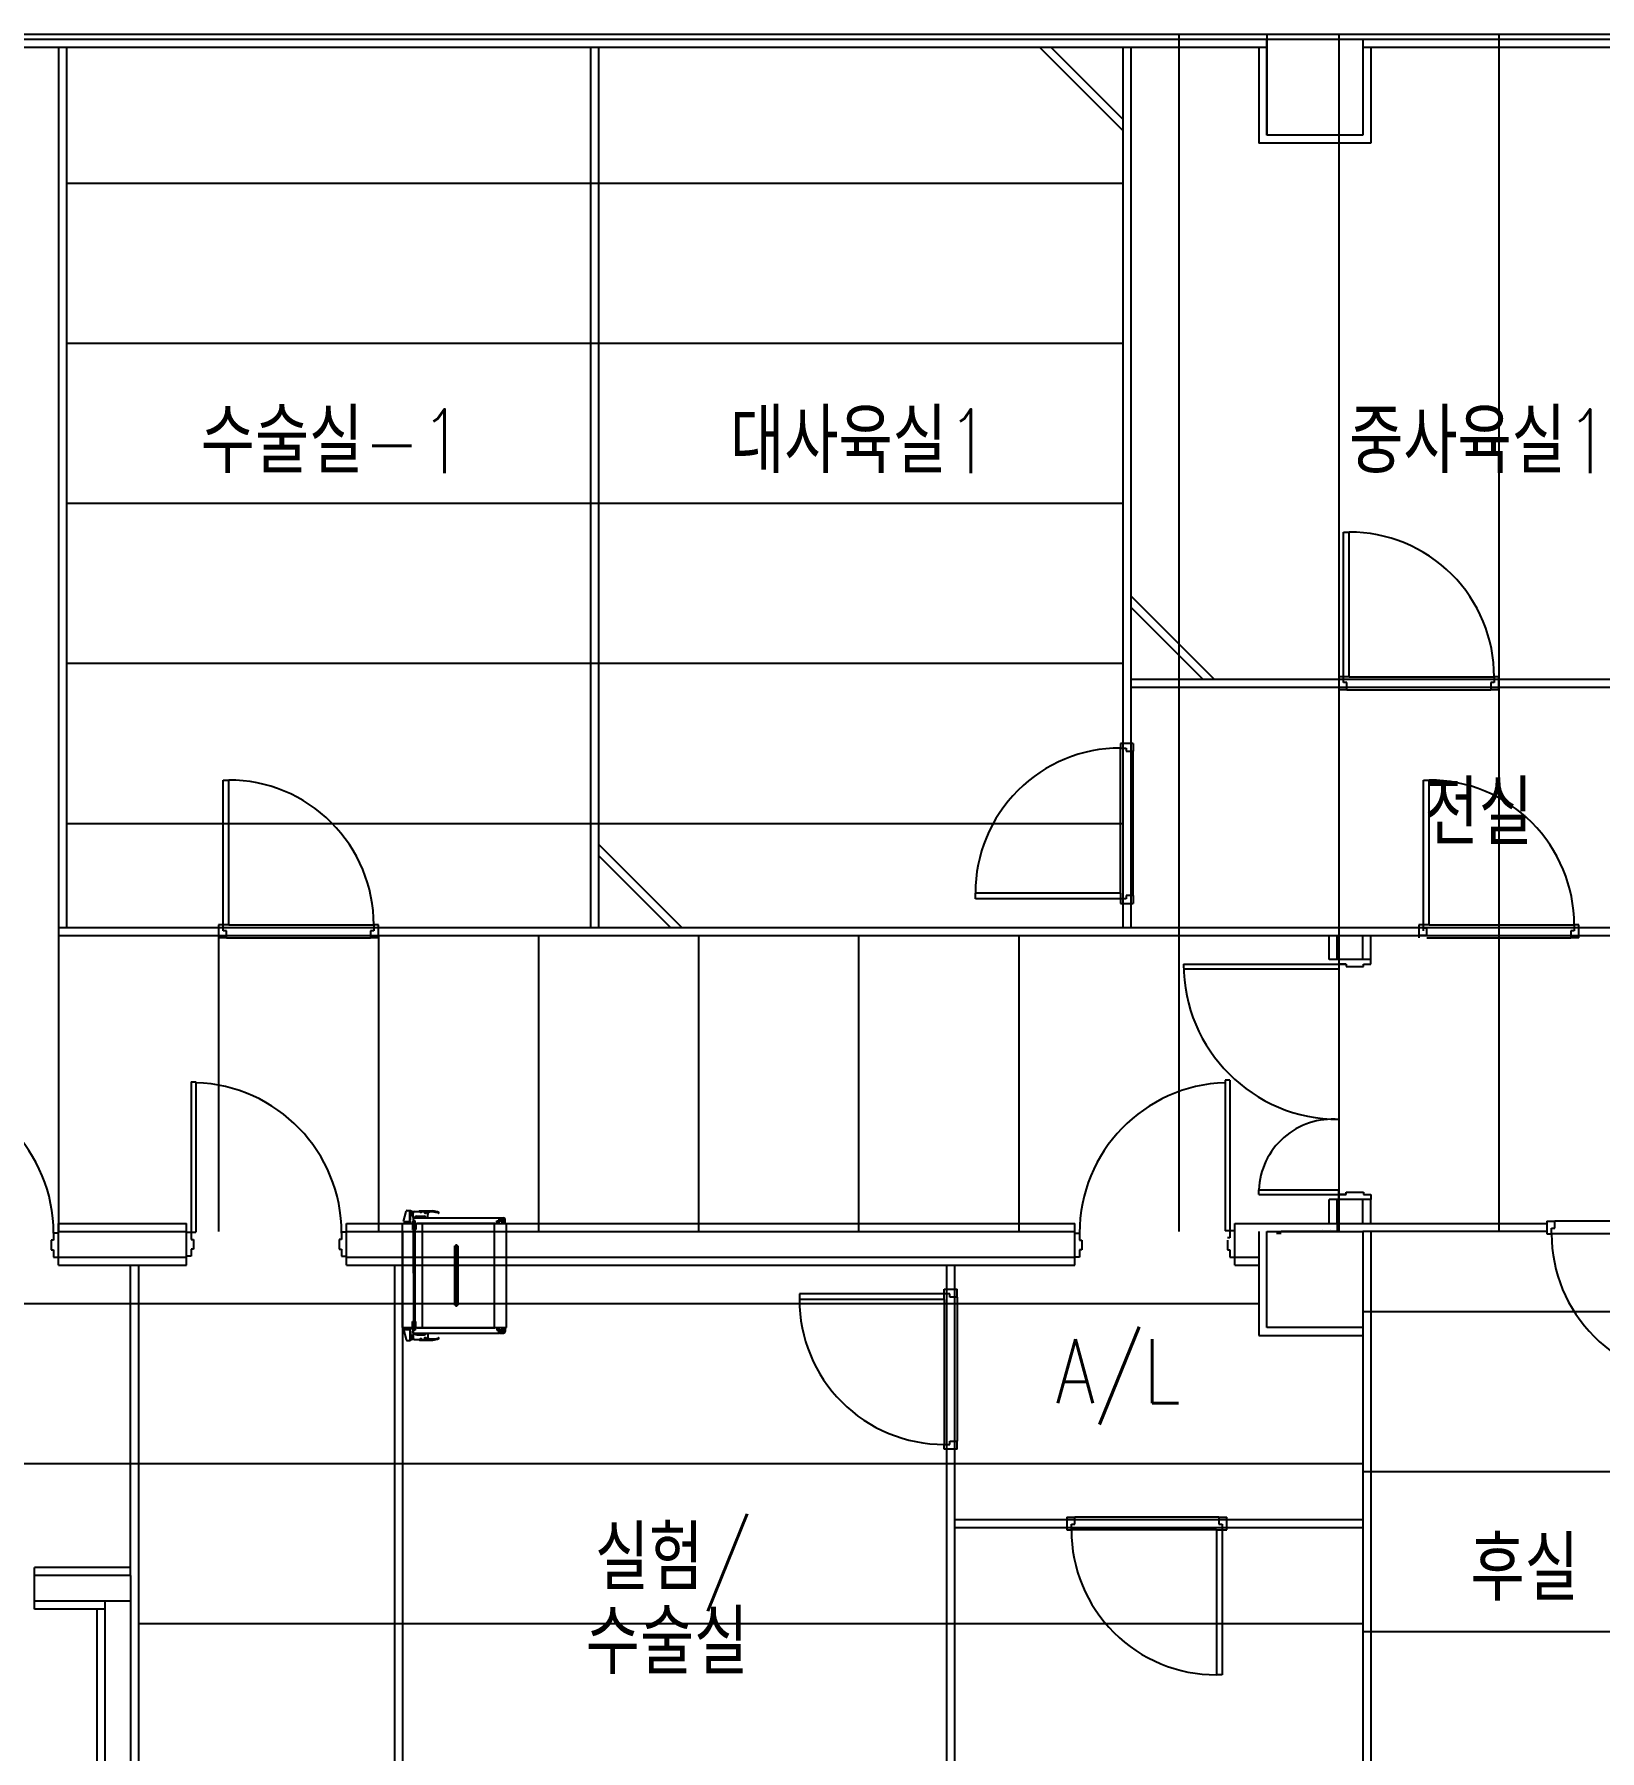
# Model space of a CAD drawing. Header units: millimetres. Extents: x 605428 to 684586, y -474155 to -416366.
# Drawn here: x 653033 to 662813, y -438203 to -427478 of the extents above; entities that cross this region are included whole.
import ezdxf

# ---------------------------------------------------------------- set-up
doc = ezdxf.new("R2010")
doc.units = ezdxf.units.MM
doc.header["$LTSCALE"] = 500
for name, color, linetype in [('ARCH', 9, 'Continuous'), ('arch-col', 9, 'Continuous'), ('LAYOUT 변경(방화벽체추가)', 6, 'Continuous'), ('TXT', 7, 'Continuous'), ('동물실', 9, 'Continuous'), ('방화석고', 9, 'Continuous'), ('천정', 5, 'Continuous'), ('크린판넬', 4, 'Continuous')]:
    doc.layers.add(name, color=color, linetype=linetype)
doc.styles.add('GHD', font='simple.shx', dxfattribs={"bigfont": 'whgtxt.shx'})

msp = doc.modelspace()

# ---------------------------------------------------------------- linework, layer by layer
at = {"layer": 'ARCH', "color": 9}
for p, q in [((660282.8, -427478.5), (624832.8, -427478.6)), ((683962.8, -427478.5), (660282.8, -427478.5))]:
    msp.add_line(p, q, dxfattribs=at)
at = {"layer": 'arch-col', "color": 9}
msp.add_line((660732.8, -427508.5), (661332.8, -427508.5), dxfattribs=at)
msp.add_line((660732.8, -427508.5), (661332.8, -427508.5), dxfattribs=at)
at = {"layer": 'LAYOUT 변경(방화벽체추가)', "color": 9, "linetype": 'Continuous'}
for p, q in [((654982.8, -435168.5), (654982.8, -434908.5)), ((661172.8, -434908.5), (661172.8, -434958.5))]:
    msp.add_line(p, q, dxfattribs=at)
at = {"layer": '동물실', "color": 9}
for p, q in [((654012.8, -434023.5), (654012.8, -434963.5)), ((654012.8, -434023.5), (654042.7, -434023.5)), ((654042.7, -434023.5), (654042.7, -434963.5)), ((660472.8, -434013.5), (660472.8, -434953.5)), ((660502.8, -434013.5), (660472.8, -434013.5)), ((660502.8, -434013.5), (660502.8, -434953.5)), ((655339.4, -434895.9), (655355.7, -434834.2)), ((655362.6, -434827.3), (655378.1, -434827.3)), ((655378.1, -434896.2), (655378.1, -434827.3)), ((655378.1, -434842.4), (655378.1, -434828.2)), ((655379, -434827.4), (655380.6, -434827.4)), ((655379, -434843.3), (655389.4, -434843.3)), ((655381.1, -434827.4), (655392.2, -434834.8)), ((655382.8, -434887.7), (655382.8, -434843.3)), ((655387.5, -434845.9), (655387.5, -434849.7)), ((655398.8, -434845.9), (655387.5, -434845.9)), ((655398.8, -434870.7), (655398.8, -434842.4)), ((655398.8, -434860.1), (655398.8, -434860.1)), ((655408.3, -434833), (655480.9, -434833)), ((655421.5, -434862.2), (655467.7, -434862.2)), ((655427.2, -434864.1), (655425.3, -434862.2)), ((655429, -434873.1), (655429, -434860.1)), ((655430.9, -434864.1), (655432.8, -434862.2)), ((655439.4, -434830.1), (655522.3, -434830.1)), ((655443.2, -434837.7), (655450.7, -434837.7)), ((655447, -434833.9), (655447, -434841.4)), ((655461.1, -434864.1), (655459.2, -434862.2)), ((655463, -434873.1), (655463, -434860.1)), ((655464.9, -434864.1), (655466.8, -434862.2)), ((655469.6, -434842.4), (655480.9, -434842.4)), ((655475.3, -434836.7), (655475.3, -434848.1)), ((655490.4, -434870.7), (655490.4, -434842.4)), ((655539.2, -434837.8), (655554.2, -434840.8)), ((655554.2, -434840.8), (655559.4, -434841.5)), ((655560.4, -434840.4), (655560.3, -434839.9)), ((653182.8, -434968.5), (653152.8, -434968.5)), ((653152.8, -434968.5), (653152.8, -435013.5)), ((653982.8, -434963.5), (654012.8, -434963.5)), ((654012.8, -434963.5), (654042.7, -434963.5)), ((654012.8, -434963.5), (654012.8, -435008.5)), ((654982.8, -434963.5), (654952.8, -434963.5)), ((654952.8, -434963.5), (654952.8, -435008.5)), ((655332.8, -434908.5), (655982.8, -434908.5)), ((655332.8, -435558.5), (655332.8, -434908.5)), ((655339.4, -434896.2), (655385.6, -434896.2)), ((655339.4, -434907.4), (655385.6, -434907.4)), ((655346.9, -434899), (655344.1, -434896.2)), ((655346.9, -434899), (655350.7, -434899)), ((655346.9, -434907.4), (655346.9, -434899)), ((655348.8, -434910.8), (655348.8, -434893.2)), ((655350.7, -434899), (655353.5, -434896.2)), ((655350.7, -434907.4), (655350.7, -434899)), ((655366.7, -434907.4), (655366.7, -434896.2)), ((655374.3, -434899.1), (655371.5, -434896.3)), ((655374.3, -434899.1), (655378.1, -434899.1)), ((655374.3, -434907.4), (655374.3, -434899.1)), ((655376.2, -434910.4), (655376.2, -434893.2)), ((655378.1, -434887.7), (655382.8, -434887.7)), ((655378.1, -434899.1), (655380.9, -434896.3)), ((655378.1, -434907.4), (655378.1, -434899.1)), ((655385.6, -434907.4), (655385.6, -434896.2)), ((655396.4, -434946.2), (655415.3, -434908.5)), ((655396.4, -434908.5), (655415.3, -434946.2)), ((655396.4, -434908.5), (655396.4, -434946.2)), ((655396.4, -434946.2), (655415.3, -434946.2)), ((655398.8, -434870.7), (655490.4, -434870.7)), ((655398.8, -434873.5), (655935.6, -434873.5)), ((655398.8, -434873.5), (655398.8, -434906.6)), ((655411.9, -434891.7), (655398.8, -434891.7)), ((655400, -434906.6), (655398.8, -434906.6)), ((655400, -434907.9), (655400, -434893.3)), ((655400, -434893.3), (655410.6, -434893.3)), ((655410.6, -434907.9), (655400, -434907.9)), ((655400.5, -434900.6), (655400.2, -434900.5)), ((655400.5, -434900.6), (655400.2, -434900.8)), ((655400.7, -434904.4), (655400.5, -434905)), ((655401.2, -434904.7), (655400.5, -434905)), ((655401.2, -434904.7), (655400.7, -434904.4)), ((655400.7, -434908.5), (655419.6, -434908.5)), ((655400.7, -434908.5), (655419.6, -434908.5)), ((655401, -434946.2), (655401, -435520.7)), ((655401, -435218.7), (655401, -434946.2)), ((655401.8, -434907.7), (655401.2, -434907.6)), ((655401.2, -434907.6), (655401.3, -434907.9)), ((655401.8, -434907.7), (655401.6, -434907.9)), ((655403, -434897.6), (655402.8, -434898.1)), ((655403.5, -434897.9), (655402.8, -434898.1)), ((655403.5, -434897.9), (655403, -434897.6)), ((655403.3, -434893.3), (655403.2, -434893.4)), ((655403.2, -434893.3), (655403.2, -434893.4)), ((655404.3, -434903.3), (655404.4, -434904.2)), ((655405.2, -434903.4), (655404.3, -434903.3)), ((655405.2, -434903.4), (655404.4, -434904.2)), ((655406, -434894), (655405.4, -434894)), ((655405.4, -434894), (655405.5, -434894.6)), ((655406, -434894), (655405.5, -434894.6)), ((655405.8, -434948.5), (655405.8, -434904.9)), ((655407.3, -434901.1), (655406.7, -434901.1)), ((655406.7, -434901.1), (655406.8, -434901.7)), ((655407.3, -434901.1), (655406.8, -434901.7)), ((655408.7, -434901.4), (655408.5, -434901.9)), ((655409.1, -434901.7), (655408.5, -434901.9)), ((655409.1, -434901.7), (655408.7, -434901.4)), ((655410.6, -434893.3), (655410.6, -434907.9)), ((655410.6, -434946.2), (655410.6, -435520.7)), ((655410.6, -435218.7), (655410.6, -434946.2)), ((655410.8, -434895), (655410.8, -434895.1)), ((655410.8, -434895.1), (655410.8, -434895.1)), ((655411.9, -434906.5), (655411.9, -434891.7)), ((655415.3, -434908.5), (655415.3, -434946.2)), ((655422.4, -434906.6), (655909.8, -434906.6)), ((655427.2, -434864.1), (655430.9, -434864.1)), ((655427.2, -434870.7), (655427.2, -434864.1)), ((655430.9, -434870.7), (655430.9, -434864.1)), ((655457.8, -435558.5), (655457.8, -434908.5)), ((655461.1, -434864.1), (655464.9, -434864.1)), ((655461.1, -434870.7), (655461.1, -434864.1)), ((655464.9, -434870.7), (655464.9, -434864.1)), ((655907.8, -435558.5), (655907.8, -434908.5)), ((655922.5, -434906.5), (655922.5, -434891.7)), ((655922.5, -434891.7), (655935.6, -434891.7)), ((655923.8, -434893.3), (655923.8, -434907.9)), ((655934.4, -434893.3), (655923.8, -434893.3)), ((655923.8, -434895), (655923.9, -434895.1)), ((655923.8, -434895.1), (655923.9, -434895.1)), ((655923.8, -434907.9), (655934.4, -434907.9)), ((655925.5, -434901.7), (655926, -434901.4)), ((655925.5, -434901.7), (655926.2, -434901.9)), ((655926, -434901.4), (655926.2, -434901.9)), ((655927.4, -434901.1), (655927.8, -434901.7)), ((655927.4, -434901.1), (655927.9, -434901.1)), ((655927.9, -434901.1), (655927.8, -434901.7)), ((655928.7, -434894), (655929.1, -434894.6)), ((655928.7, -434894), (655929.2, -434894)), ((655929.2, -434894), (655929.1, -434894.6)), ((655929.5, -434903.4), (655930.3, -434903.3)), ((655929.5, -434903.4), (655930.2, -434904.2)), ((655930.3, -434903.3), (655930.2, -434904.2)), ((655931.1, -434897.9), (655931.6, -434897.6)), ((655931.1, -434897.9), (655931.8, -434898.1)), ((655931.3, -434893.3), (655931.4, -434893.4)), ((655931.5, -434893.3), (655931.4, -434893.4)), ((655931.6, -434897.6), (655931.8, -434898.1)), ((655932.8, -434907.7), (655933.4, -434907.6)), ((655932.8, -434907.7), (655933, -434907.9)), ((655933.4, -434907.6), (655933.3, -434907.9)), ((655933.4, -434904.7), (655933.9, -434904.4)), ((655933.4, -434904.7), (655934.1, -434905)), ((655933.9, -434904.4), (655934.1, -434905)), ((655934.1, -434900.6), (655934.4, -434900.5)), ((655934.1, -434900.6), (655934.4, -434900.8)), ((655934.4, -434907.9), (655934.4, -434893.3)), ((655934.4, -434906.6), (655935.6, -434906.6)), ((655935.6, -434873.5), (655935.6, -434906.6)), ((655936.6, -434890), (655936.6, -434876.8)), ((655944.2, -434881.1), (655936.6, -434881.1)), ((655951.8, -434883.4), (655936.6, -434883.4)), ((655944.2, -434885.8), (655936.6, -434885.8)), ((655939.5, -434874), (655964.9, -434874)), ((655939.5, -434892.9), (655964.9, -434892.9)), ((655944.2, -434895.7), (655944.2, -434871.6)), ((655944.2, -434881.1), (655946.1, -434878.7)), ((655944.2, -434885.8), (655944.2, -434881.1)), ((655944.2, -434885.8), (655946.1, -434888.2)), ((655946.1, -434888.2), (655946.1, -434878.7)), ((655950.8, -434878.7), (655946.1, -434878.7)), ((655950.8, -434888.2), (655946.1, -434888.2)), ((655950.8, -434890), (655950.8, -434876.8)), ((655950.8, -434877.8), (655950.8, -434888.2)), ((655950.8, -434889.1), (655950.8, -434878.7)), ((655963.1, -434883.4), (655954.6, -434883.4)), ((655955.5, -434883.4), (655955.5, -434892.8)), ((655955.5, -434892.8), (655955.5, -434900.4)), ((655955.5, -434904.2), (655955.5, -434900.4)), ((655958.3, -434897.6), (655971.5, -434897.6)), ((655958.3, -434907), (655971.5, -434907)), ((655960.2, -434897.6), (655960.2, -434902.3)), ((655960.2, -434902.3), (655969.7, -434902.3)), ((655962.6, -434904.2), (655960.2, -434902.3)), ((655962.6, -434904.2), (655967.3, -434904.2)), ((655962.6, -434904.2), (655962.6, -434907)), ((655964, -434883.4), (655965.9, -434883.4)), ((655964.9, -434881.5), (655964.9, -434873)), ((655964.9, -434882.5), (655964.9, -434884.4)), ((655964.9, -434885.3), (655964.9, -434893.8)), ((655964.9, -434896.6), (655964.9, -434908.2)), ((655966.8, -434883.4), (655975.3, -434883.4)), ((655967.3, -434904.2), (655969.7, -434902.3)), ((655967.3, -434904.2), (655967.3, -434907)), ((655969.7, -434897.6), (655969.7, -434902.3)), ((655974.4, -434900.4), (655974.4, -434883.4)), ((655974.4, -434904.2), (655974.4, -434900.4)), ((655982.8, -435558.5), (655982.8, -434908.5)), ((659532.8, -434968.5), (659562.8, -434968.5)), ((659562.8, -434968.5), (659562.8, -435013.5)), ((660502.8, -434953.5), (660472.8, -434953.5)), ((660532.8, -434953.5), (660502.8, -434953.5)), ((660502.8, -434953.5), (660502.8, -434998.5)), ((660732.8, -434958.5), (661332.8, -434958.5)), ((660792.8, -434968.5), (660822.8, -434968.5)), ((661082.8, -434943.5), (661082.8, -434943.5)), ((661132.8, -434943.5), (661132.8, -434943.5)), ((661132.8, -434943.5), (661132.8, -434943.5)), ((653152.8, -435013.5), (653137.8, -435013.5)), ((653137.8, -435013.5), (653137.8, -435073.5)), ((653137.8, -435073.5), (653152.8, -435073.5)), ((653152.8, -435073.5), (653152.8, -435118.5)), ((654012.8, -435008.5), (654027.8, -435008.5)), ((654027.8, -435068.5), (654012.8, -435068.5)), ((654012.8, -435068.5), (654012.8, -435113.5)), ((654027.8, -435008.5), (654027.8, -435068.5)), ((654952.8, -435008.5), (654937.8, -435008.5)), ((654937.8, -435008.5), (654937.8, -435068.5)), ((654937.8, -435068.5), (654952.8, -435068.5)), ((654952.8, -435068.5), (654952.8, -435113.5)), ((655660.2, -435418.3), (655660.2, -435048.6)), ((655660.2, -435048.6), (655678.7, -435048.6)), ((655660.2, -435061.5), (655678.7, -435061.5)), ((655663.4, -435402.2), (655663.4, -435064.7)), ((655663.4, -435064.7), (655675.5, -435064.7)), ((655669.4, -435428.9), (655669.4, -435038)), ((655675.5, -435064.7), (655675.5, -435402.2)), ((655678.7, -435048.6), (655678.7, -435418.3)), ((659562.8, -435013.5), (659577.8, -435013.5)), ((659577.8, -435073.5), (659562.8, -435073.5)), ((659562.8, -435073.5), (659562.8, -435118.5)), ((659577.8, -435013.5), (659577.8, -435073.5)), ((660502.8, -434998.5), (660487.8, -434998.5)), ((660487.8, -435013.5), (660487.8, -435073.5)), ((660487.8, -435073.5), (660502.8, -435073.5)), ((660502.8, -435073.5), (660502.8, -435118.5)), ((653152.8, -435118.5), (653182.8, -435118.5)), ((654012.8, -435113.5), (653982.8, -435113.5)), ((654952.8, -435113.5), (654982.8, -435113.5)), ((659562.8, -435118.5), (659532.8, -435118.5)), ((660502.8, -435118.5), (660532.8, -435118.5)), ((655678.7, -435405.4), (655660.2, -435405.4)), ((655678.7, -435418.3), (655660.2, -435418.3)), ((655675.5, -435402.2), (655663.4, -435402.2)), ((655332.8, -435558.5), (655982.8, -435558.5)), ((655339.4, -435559.5), (655385.6, -435559.5)), ((655339.4, -435559.5), (655339.4, -435570.6)), ((655339.4, -435570.7), (655385.6, -435570.7)), ((655339.4, -435571), (655355.7, -435632.7)), ((655346.9, -435567.9), (655344.1, -435570.7)), ((655346.9, -435559.5), (655346.9, -435567.9)), ((655346.9, -435567.9), (655350.7, -435567.9)), ((655348.8, -435556.1), (655348.8, -435573.7)), ((655350.7, -435559.5), (655350.7, -435567.9)), ((655350.7, -435567.9), (655353.5, -435570.7)), ((655366.7, -435559.5), (655366.7, -435570.7)), ((655374.3, -435567.8), (655371.5, -435570.6)), ((655374.3, -435559.5), (655374.3, -435567.8)), ((655374.3, -435567.8), (655378.1, -435567.8)), ((655376.2, -435556.5), (655376.2, -435573.7)), ((655378.1, -435559.5), (655378.1, -435567.8)), ((655378.1, -435567.8), (655380.9, -435570.6)), ((655378.1, -435570.7), (655378.1, -435639.6)), ((655378.1, -435579.2), (655382.8, -435579.2)), ((655382.8, -435579.2), (655382.8, -435623.6)), ((655385.6, -435559.5), (655385.6, -435570.7)), ((655396.4, -435558.5), (655396.4, -435520.7)), ((655396.4, -435520.7), (655415.3, -435558.5)), ((655396.4, -435558.5), (655415.3, -435520.7)), ((655396.4, -435520.7), (655415.3, -435520.7)), ((655398.8, -435593.4), (655398.8, -435560.3)), ((655400, -435560.3), (655398.8, -435560.3)), ((655398.8, -435561.3), (655398.8, -435593.4)), ((655411.9, -435575.2), (655398.8, -435575.2)), ((655398.8, -435593.4), (655935.6, -435593.4)), ((655398.8, -435596.2), (655490.4, -435596.2)), ((655398.8, -435596.2), (655398.8, -435624.5)), ((655398.8, -435606.9), (655398.8, -435606.9)), ((655399.9, -435566.1), (655399.6, -435565.8)), ((655399.9, -435566.1), (655399.6, -435566.2)), ((655400.6, -435562), (655399.9, -435561.7)), ((655400.1, -435562.3), (655399.9, -435561.7)), ((655410.6, -435559), (655400, -435559)), ((655400, -435559), (655400, -435573.6)), ((655400, -435573.6), (655410.6, -435573.6)), ((655400.6, -435562), (655400.1, -435562.3)), ((655400.6, -435559.1), (655400.7, -435558.8)), ((655401.2, -435559), (655400.6, -435559.1)), ((655400.7, -435558.5), (655419.6, -435558.5)), ((655401.2, -435559), (655401, -435558.8)), ((655402.9, -435568.8), (655402.2, -435568.6)), ((655402.4, -435569.1), (655402.2, -435568.6)), ((655402.9, -435568.8), (655402.4, -435569.1)), ((655402.7, -435573.4), (655402.6, -435573.3)), ((655402.6, -435573.4), (655402.6, -435573.3)), ((655403.7, -435563.4), (655403.8, -435562.5)), ((655404.6, -435563.3), (655403.7, -435563.4)), ((655404.6, -435563.3), (655403.8, -435562.5)), ((655404.8, -435572.7), (655404.9, -435572.1)), ((655405.3, -435572.6), (655404.8, -435572.7)), ((655405.3, -435572.6), (655404.9, -435572.1)), ((655405.8, -435518.4), (655405.8, -435562)), ((655406.1, -435565.6), (655406.2, -435565)), ((655406.7, -435565.5), (655406.1, -435565.6)), ((655406.7, -435565.5), (655406.2, -435565)), ((655408.5, -435565), (655407.9, -435564.8)), ((655408, -435565.3), (655407.9, -435564.8)), ((655408.5, -435565), (655408, -435565.3)), ((655410.2, -435571.6), (655410.1, -435571.6)), ((655410.2, -435571.7), (655410.1, -435571.6)), ((655410.6, -435573.6), (655410.6, -435559)), ((655411.9, -435560.4), (655411.9, -435575.2)), ((655415.3, -435558.5), (655415.3, -435520.7)), ((655421.5, -435604.7), (655467.7, -435604.7)), ((655422.4, -435560.3), (655909.8, -435560.3)), ((655427.2, -435602.8), (655425.3, -435604.7)), ((655427.2, -435596.2), (655427.2, -435602.8)), ((655427.2, -435602.8), (655430.9, -435602.8)), ((655429, -435593.8), (655429, -435606.8)), ((655430.9, -435596.2), (655430.9, -435602.8)), ((655430.9, -435602.8), (655432.8, -435604.7)), ((655461.1, -435602.8), (655459.2, -435604.7)), ((655461.1, -435596.2), (655461.1, -435602.8)), ((655461.1, -435602.8), (655464.9, -435602.8)), ((655463, -435593.8), (655463, -435606.8)), ((655464.9, -435596.2), (655464.9, -435602.8)), ((655464.9, -435602.8), (655466.8, -435604.7)), ((655490.4, -435596.2), (655490.4, -435624.5)), ((655922.5, -435560.4), (655922.5, -435575.2)), ((655922.5, -435575.2), (655935.6, -435575.2)), ((655923.8, -435559), (655934.4, -435559)), ((655923.8, -435573.6), (655923.8, -435559)), ((655923.8, -435571.9), (655923.9, -435571.9)), ((655923.8, -435572), (655923.9, -435571.9)), ((655934.4, -435573.6), (655923.8, -435573.6)), ((655925.5, -435565.3), (655926.2, -435565.1)), ((655925.5, -435565.3), (655926, -435565.6)), ((655926, -435565.6), (655926.2, -435565.1)), ((655927.4, -435565.8), (655927.8, -435565.3)), ((655927.4, -435565.8), (655927.9, -435565.9)), ((655927.9, -435565.9), (655927.8, -435565.3)), ((655928.7, -435572.9), (655929.1, -435572.4)), ((655928.7, -435572.9), (655929.2, -435573)), ((655929.2, -435573), (655929.1, -435572.4)), ((655929.5, -435563.6), (655930.2, -435562.8)), ((655929.5, -435563.6), (655930.3, -435563.7)), ((655930.3, -435563.7), (655930.2, -435562.8)), ((655931.1, -435569.1), (655931.8, -435568.9)), ((655931.1, -435569.1), (655931.6, -435569.4)), ((655931.3, -435573.7), (655931.4, -435573.6)), ((655931.5, -435573.7), (655931.4, -435573.6)), ((655931.6, -435569.4), (655931.8, -435568.9)), ((655932.8, -435559.3), (655933, -435559.1)), ((655932.8, -435559.3), (655933.4, -435559.4)), ((655933.4, -435559.4), (655933.3, -435559.1)), ((655933.4, -435562.3), (655934.1, -435562)), ((655933.4, -435562.3), (655933.9, -435562.6)), ((655933.9, -435562.6), (655934.1, -435562)), ((655934.1, -435566.4), (655934.4, -435566.1)), ((655934.1, -435566.4), (655934.4, -435566.5)), ((655934.4, -435559), (655934.4, -435573.6)), ((655934.4, -435560.3), (655935.6, -435560.3)), ((655935.6, -435593.4), (655935.6, -435560.3)), ((655936.6, -435576.9), (655936.6, -435590.1)), ((655944.2, -435581.1), (655936.6, -435581.1)), ((655951.8, -435583.5), (655936.6, -435583.5)), ((655944.2, -435585.8), (655936.6, -435585.8)), ((655939.5, -435574), (655964.9, -435574)), ((655939.5, -435592.9), (655964.9, -435592.9)), ((655944.2, -435571.2), (655944.2, -435595.3)), ((655944.2, -435581.1), (655946.1, -435578.8)), ((655944.2, -435581.1), (655944.2, -435585.8)), ((655944.2, -435585.8), (655946.1, -435588.2)), ((655946.1, -435578.8), (655946.1, -435588.2)), ((655950.8, -435578.8), (655946.1, -435578.8)), ((655950.8, -435588.2), (655946.1, -435588.2)), ((655950.8, -435576.9), (655950.8, -435590.1)), ((655950.8, -435577.8), (655950.8, -435588.2)), ((655950.8, -435589.1), (655950.8, -435578.8)), ((655963.1, -435583.5), (655954.6, -435583.5)), ((655955.5, -435562.7), (655955.5, -435566.5)), ((655955.5, -435574.1), (655955.5, -435566.5)), ((655955.5, -435583.5), (655955.5, -435574.1)), ((655958.3, -435559.9), (655971.5, -435559.9)), ((655958.3, -435569.3), (655971.5, -435569.3)), ((655962.6, -435562.7), (655960.2, -435564.6)), ((655960.2, -435564.6), (655969.7, -435564.6)), ((655960.2, -435569.3), (655960.2, -435564.6)), ((655962.6, -435562.7), (655962.6, -435559.9)), ((655962.6, -435562.7), (655967.3, -435562.7)), ((655964, -435583.5), (655965.9, -435583.5)), ((655964.9, -435570.3), (655964.9, -435558.7)), ((655964.9, -435581.6), (655964.9, -435573.1)), ((655964.9, -435584.4), (655964.9, -435582.5)), ((655964.9, -435585.4), (655964.9, -435593.9)), ((655966.8, -435583.5), (655975.3, -435583.5)), ((655967.3, -435562.7), (655967.3, -435559.9)), ((655967.3, -435562.7), (655969.7, -435564.6)), ((655969.7, -435569.3), (655969.7, -435564.6)), ((655974.4, -435562.7), (655974.4, -435566.5)), ((655974.4, -435566.5), (655974.4, -435583.5)), ((655362.6, -435639.6), (655378.1, -435639.6)), ((655378.1, -435624.5), (655378.1, -435638.7)), ((655379, -435623.6), (655389.4, -435623.6)), ((655379, -435639.5), (655380.6, -435639.5)), ((655381.1, -435639.5), (655392.2, -435632.2)), ((655387.5, -435621), (655387.5, -435617.2)), ((655398.8, -435621), (655387.5, -435621)), ((655408.3, -435634), (655480.9, -435634)), ((655439.4, -435636.8), (655522.3, -435636.8)), ((655443.2, -435629.2), (655450.7, -435629.2)), ((655447, -435633), (655447, -435625.5)), ((655469.6, -435624.5), (655480.9, -435624.5)), ((655475.3, -435630.2), (655475.3, -435618.9)), ((655539.2, -435629.1), (655554.2, -435626.1)), ((655554.2, -435626.1), (655559.4, -435625.4)), ((655560.4, -435626.6), (655560.3, -435627)), ((653032.8, -437108.5), (653032.8, -437058.5)), ((653032.8, -437318.5), (653032.8, -437268.5))]:
    msp.add_line(p, q, dxfattribs=at)
for centre, radius in [((655389.4, -434838.6), 4.72), ((655447, -434837.7), 2.83), ((655475.3, -434842.4), 3.78), ((655964.9, -434883.4), 4.72), ((655964.9, -435583.5), 4.72), ((655389.4, -435628.3), 4.72), ((655447, -435629.2), 2.83), ((655475.3, -435624.5), 3.78)]:
    msp.add_circle(centre, radius, dxfattribs=at)
for centre, radius, start, end in [((652212.8, -434968.5), 940, 360, 88.1729), ((654012.8, -434968.5), 940, 360, 88.1729), ((660502.8, -434968.5), 940, 91.8271, 180), ((655364.7, -434836.5), 9.44, 103.29096, 165.19058), ((655379, -434828.4), 0.944, 90, 180), ((655379, -434842.4), 0.944, 180, 270), ((655380.6, -434828.4), 0.944, 56.57458, 90), ((655389.4, -434838.6), 6.13, 230.28486, 95.48858), ((655398.8, -434849.7), 11.3, 180, 270), ((655408.3, -434842.4), 9.44, 90, 180), ((655421.5, -434875.4), 13.2, 90, 159.07517), ((655439.4, -434833), 2.83, 90, 180), ((655467.7, -434875.4), 13.2, 20.92483, 90), ((655480.9, -434842.4), 9.44, 0, 90), ((655504, -434851.1), 13.6, 98.02881, 183.21118), ((655519.8, -434996), 159.4, 83.00549, 96.39381), ((655519.9, -434921.6), 91.5, 64.13537, 88.46896), ((655565.6, -434839), 9.21, 194.69157, 212.68749), ((655558.6, -434843.4), 0.944, 212.68749, 284.90035), ((655558.2, -434841.6), 2.83, 284.90035, 43.73311), ((655559.5, -434840.5), 0.944, 266.06648, 11.62373), ((655559.4, -434840.1), 0.944, 11.62373, 64.47272), ((655939.5, -434876.8), 2.83, 90, 180), ((655939.5, -434890), 2.83, 180, 270), ((655948, -434876.8), 2.83, 0, 90), ((655948, -434890), 2.83, 270, 0), ((655964.9, -434883.4), 9.44, 90, 180), ((655958.3, -434900.4), 2.83, 90, 180), ((655958.3, -434904.2), 2.83, 180, 270), ((655964.9, -434883.4), 9.44, 0, 90), ((655964.9, -434883.4), 9.44, 270, 0), ((655971.5, -434900.4), 2.83, 0, 90), ((655971.5, -434904.2), 2.83, 270, 0), ((655340.3, -435570.6), 0.944, 180, 194.80942), ((655398.8, -435617.2), 11.3, 90, 180), ((655421.5, -435591.5), 13.2, 200.92483, 270), ((655467.7, -435591.5), 13.2, 270, 339.07517), ((655939.5, -435576.9), 2.83, 90, 180), ((655939.5, -435590.1), 2.83, 180, 270), ((655948, -435576.9), 2.83, 0, 90), ((655948, -435590.1), 2.83, 270, 0), ((655958.3, -435562.7), 2.83, 90, 180), ((655958.3, -435566.5), 2.83, 180, 270), ((655964.9, -435583.5), 9.44, 180, 270), ((655964.9, -435583.5), 9.44, 0, 90), ((655964.9, -435583.5), 9.44, 270, 0), ((655971.5, -435562.7), 2.83, 0, 90), ((655971.5, -435566.5), 2.83, 270, 0), ((655364.7, -435630.4), 9.44, 194.80942, 256.70904), ((655379, -435624.5), 0.944, 90, 180), ((655379, -435638.6), 0.944, 180, 270), ((655380.6, -435638.6), 0.944, 270, 303.42542), ((655389.4, -435628.3), 6.13, 264.51142, 129.71514), ((655408.3, -435624.5), 9.44, 180, 270), ((655439.4, -435634), 2.83, 180, 270), ((655480.9, -435624.5), 9.44, 270, 0), ((655504, -435615.8), 13.6, 176.78882, 261.97119), ((655519.8, -435470.9), 159.4, 263.60619, 276.99451), ((655519.9, -435545.3), 91.5, 271.53104, 295.86463), ((655565.6, -435628), 9.21, 147.31251, 165.30843), ((655558.6, -435623.5), 0.944, 75.09965, 147.31251), ((655558.2, -435625.3), 2.83, 316.26689, 75.09965), ((655559.5, -435626.4), 0.944, 348.37627, 93.93352), ((655559.4, -435626.8), 0.944, 295.52728, 348.37627)]:
    msp.add_arc(centre, radius, start, end, dxfattribs=at)
at = {"layer": '방화석고', "color": 9}
for p, q in [((660212.8, -433288.5), (661182.8, -433288.5)), ((660212.8, -433288.5), (661182.8, -433288.5)), ((660213.2, -433318.4), (661182.8, -433318.4)), ((660213.2, -433318.4), (661182.8, -433318.4)), ((661382.8, -433258.5), (661122.8, -433258.5)), ((661182.8, -433258.5), (661172.8, -433258.5)), ((661382.8, -433258.5), (661182.8, -433258.5)), ((661182.8, -433258.5), (661182.8, -433288.5)), ((661182.8, -433258.5), (661182.8, -433288.5)), ((661182.8, -433288.5), (661227.8, -433288.5)), ((661182.8, -433288.5), (661227.8, -433288.5)), ((661227.8, -433288.5), (661182.8, -433288.5)), ((661227.8, -433288.5), (661227.8, -433303.5)), ((661227.8, -433288.5), (661227.8, -433303.5)), ((661227.8, -433303.5), (661337.8, -433303.5)), ((661227.8, -433303.5), (661337.8, -433303.5)), ((661337.8, -433303.5), (661337.8, -433288.5)), ((661337.8, -433288.5), (661382.8, -433288.5)), ((661337.8, -433303.5), (661337.8, -433288.5)), ((661337.8, -433288.5), (661382.8, -433288.5)), ((661382.8, -433288.5), (661382.8, -433258.5)), ((661382.8, -433288.5), (661382.8, -433258.5)), ((660682.8, -434698.5), (661182.8, -434698.5)), ((660682.8, -434698.5), (661182.8, -434698.5)), ((660682.8, -434728.5), (660682.8, -434698.5)), ((660682.8, -434728.5), (661182.8, -434728.5)), ((660682.8, -434728.5), (661182.8, -434728.5)), ((661182.8, -434758.5), (661182.8, -434698.5)), ((661182.8, -434758.5), (661182.8, -434728.5)), ((661182.8, -434728.5), (661227.8, -434728.5)), ((661182.8, -434728.5), (661227.8, -434728.5)), ((661227.8, -434728.5), (661182.8, -434728.5)), ((661227.8, -434728.5), (661227.8, -434713.5)), ((661227.8, -434713.5), (661337.8, -434713.5)), ((661227.8, -434728.5), (661227.8, -434713.5)), ((661227.8, -434713.5), (661337.8, -434713.5)), ((661337.8, -434713.5), (661337.8, -434728.5)), ((661337.8, -434713.5), (661337.8, -434728.5)), ((661337.8, -434728.5), (661382.8, -434728.5)), ((661337.8, -434728.5), (661382.8, -434728.5)), ((661382.8, -434728.5), (661382.8, -434758.5)), ((661382.8, -434728.5), (661382.8, -434758.5)), ((661382.8, -434758.5), (661122.8, -434758.5)), ((653032.8, -437268.5), (653032.8, -437108.5))]:
    msp.add_line(p, q, dxfattribs=at)
at = {"layer": '방화석고', "color": 9, "linetype": 'Continuous'}
for p, q in [((653182.8, -435123.5), (653182.8, -434963.5)), ((653982.8, -435118.5), (653982.8, -434958.5)), ((654982.8, -435118.5), (654982.8, -434958.5)), ((659532.8, -435123.5), (659532.8, -434963.5)), ((660532.8, -435123.5), (660532.8, -434963.5))]:
    msp.add_line(p, q, dxfattribs=at)
at = {"layer": '방화석고', "color": 9}
for centre, radius, start, end in [((661182.8, -433288.5), 970, 180.00002, 270.00001), ((661182.8, -433288.5), 970, 180.00002, 270.00001), ((661144.5, -434719.1), 462.2, 85.2502, 177.44923)]:
    msp.add_arc(centre, radius, start, end, dxfattribs=at)
at = {"layer": '천정', "linetype": 'Continuous'}
for p, q in [((660182.8, -427478.5), (660182.8, -434958.5)), ((661182.8, -427478.5), (661182.8, -434958.5)), ((662182.8, -427478.5), (662182.8, -434958.5)), ((653232.8, -428408.5), (659832.8, -428408.5)), ((653232.8, -429408.5), (659832.8, -429408.5)), ((653232.8, -430408.5), (659832.8, -430408.5)), ((653232.8, -431408.5), (659832.8, -431408.5)), ((653232.8, -432408.5), (659832.8, -432408.5)), ((653182.8, -433108.5), (653182.8, -434958.5)), ((654182.8, -433108.5), (654182.8, -434958.5)), ((655182.8, -433108.5), (655182.8, -434958.5)), ((656182.8, -433108.5), (656182.8, -434958.5)), ((657182.8, -433108.5), (657182.8, -434958.5)), ((658182.8, -433108.5), (658182.8, -434958.5)), ((659182.8, -433108.5), (659182.8, -434958.5)), ((651432.8, -435408.5), (660682.8, -435408.5)), ((661332.8, -435458.5), (663832.8, -435458.5)), ((651432.8, -436408.5), (661332.8, -436408.5)), ((661332.8, -436458.5), (663832.8, -436458.5)), ((653682.8, -437408.5), (661332.8, -437408.5)), ((661332.8, -437458.5), (663832.8, -437458.5))]:
    msp.add_line(p, q, dxfattribs=at)
at = {"layer": '크린판넬', "color": 9, "linetype": 'Continuous'}
for p, q in [((651432.8, -427508.5), (660732.8, -427508.5)), ((651432.8, -427558.5), (660732.8, -427558.5)), ((653182.8, -427558.5), (653182.8, -433108.5)), ((653232.8, -427558.5), (653232.8, -433058.5)), ((656507.8, -427558.5), (656507.8, -433058.5)), ((656557.8, -427558.5), (656557.8, -433058.5)), ((659312.1, -427558.5), (659832.8, -428079.2)), ((659382.8, -427558.5), (659832.8, -428008.5)), ((659832.8, -427558.5), (659832.8, -433058.5)), ((659882.8, -427558.5), (659882.8, -433058.5)), ((660682.8, -427558.5), (660682.8, -428158.5)), ((660732.8, -427478.5), (660732.8, -428108.5)), ((660732.8, -428108.5), (660732.8, -427508.5)), ((660732.8, -427508.5), (660732.8, -428108.5)), ((660732.8, -428108.5), (660732.8, -427508.5)), ((661332.8, -427508.5), (667332.8, -427508.5)), ((661332.8, -427508.5), (661332.8, -428108.5)), ((661332.8, -427508.5), (661332.8, -428108.5)), ((661332.8, -427508.5), (661332.8, -428108.5)), ((661332.8, -427558.5), (667332.8, -427558.5)), ((661382.8, -427558.5), (661382.8, -428158.5)), ((661382.8, -428158.5), (660682.8, -428158.5)), ((661332.8, -428108.5), (660732.8, -428108.5)), ((661332.8, -428108.5), (660732.8, -428108.5)), ((661332.8, -428108.5), (660732.8, -428108.5)), ((661212.1, -431493.5), (661212.1, -430588.2)), ((661212.1, -430588.2), (661247.4, -430588.2)), ((661247.4, -431493.5), (661247.4, -430588.2)), ((660403.5, -431508.5), (659882.8, -430987.7)), ((660332.8, -431508.5), (659882.8, -431058.5)), ((659882.8, -431508.5), (663132.8, -431508.5)), ((661212.1, -431493.5), (661182.8, -431493.5)), ((661182.8, -431493.5), (661182.8, -431573.5)), ((661182.8, -431508.5), (661182.8, -431558.5)), ((661182.8, -431508.5), (661182.8, -431558.5)), ((661212.1, -431529.3), (661212.1, -431493.5)), ((661247.4, -431493.5), (661212.1, -431493.5)), ((661232.6, -431529.3), (661212.1, -431529.3)), ((661232.6, -431573.5), (661232.6, -431529.3)), ((661247.4, -431493.5), (662153.4, -431493.5)), ((662132.9, -431529.3), (662132.9, -431573.5)), ((662153.4, -431529.3), (662132.9, -431529.3)), ((662153.4, -431529.3), (662132.9, -431529.3)), ((662153.4, -431493.5), (662153.4, -431529.3)), ((662182.8, -431493.5), (662153.4, -431493.5)), ((662182.8, -431573.5), (662182.8, -431493.5)), ((662182.8, -431558.5), (662182.8, -431508.5)), ((659882.8, -431558.5), (663282.8, -431558.5)), ((661232.6, -431573.5), (661182.8, -431573.5)), ((661232.6, -431573.5), (662132.9, -431573.5)), ((662182.8, -431573.5), (662132.9, -431573.5)), ((659817.8, -431908.5), (659817.8, -431937.8)), ((659897.8, -431908.5), (659817.8, -431908.5)), ((659817.8, -431937.8), (659853.6, -431937.8)), ((659817.8, -432843.8), (659817.8, -431937.8)), ((659882.8, -431908.5), (659832.8, -431908.5)), ((659853.6, -431937.8), (659853.6, -431958.3)), ((659853.6, -431937.8), (659853.6, -431958.3)), ((659853.6, -431958.3), (659897.8, -431958.3)), ((659897.8, -431908.5), (659897.8, -431958.3)), ((659897.8, -432858.6), (659897.8, -431958.3)), ((654212.1, -433043.5), (654212.1, -432138.2)), ((654212.1, -432138.2), (654247.4, -432138.2)), ((654247.4, -433043.5), (654247.4, -432138.2)), ((661712.1, -433043.5), (661712.1, -432138.2)), ((661712.1, -432138.2), (661747.4, -432138.2)), ((661747.4, -433043.5), (661747.4, -432138.2)), ((657078.5, -433058.5), (656557.8, -432537.7)), ((657007.8, -433058.5), (656557.8, -432608.5)), ((659817.8, -432843.8), (658912.5, -432843.8)), ((658912.5, -432879.1), (658912.5, -432843.8)), ((659817.8, -432879.1), (658912.5, -432879.1)), ((659817.8, -432843.8), (659817.8, -432879.1)), ((659817.8, -432879.1), (659817.8, -432908.5)), ((659853.6, -432879.1), (659817.8, -432879.1)), ((659817.8, -432908.5), (659897.8, -432908.5)), ((659832.8, -432908.5), (659882.8, -432908.5)), ((659832.8, -432908.5), (659882.8, -432908.5)), ((659853.6, -432858.6), (659853.6, -432879.1)), ((659897.8, -432858.6), (659853.6, -432858.6)), ((659897.8, -432858.6), (659897.8, -432908.5)), ((653182.8, -433058.5), (664042.8, -433058.5)), ((653182.8, -433108.5), (664042.8, -433108.5)), ((654212.1, -433043.5), (654182.8, -433043.5)), ((654182.8, -433043.5), (654182.8, -433123.5)), ((654182.8, -433058.5), (654182.8, -433108.5)), ((654182.8, -433058.5), (654182.8, -433108.5)), ((654232.6, -433123.5), (654182.8, -433123.5)), ((654212.1, -433079.3), (654212.1, -433043.5)), ((654247.4, -433043.5), (654212.1, -433043.5)), ((654232.6, -433079.3), (654212.1, -433079.3)), ((654232.6, -433123.5), (654232.6, -433079.3)), ((654232.6, -433123.5), (655132.9, -433123.5)), ((654247.4, -433043.5), (655153.4, -433043.5)), ((655132.9, -433079.3), (655132.9, -433123.5)), ((655153.4, -433079.3), (655132.9, -433079.3)), ((655153.4, -433079.3), (655132.9, -433079.3)), ((655182.8, -433123.5), (655132.9, -433123.5)), ((655153.4, -433043.5), (655153.4, -433079.3)), ((655182.8, -433043.5), (655153.4, -433043.5)), ((655182.8, -433123.5), (655182.8, -433043.5)), ((655182.8, -433108.5), (655182.8, -433058.5)), ((661122.8, -433258.5), (661122.8, -433108.5)), ((661172.8, -433258.5), (661172.8, -433108.5)), ((661332.8, -433258.5), (661332.8, -433108.5)), ((661382.8, -433258.5), (661382.8, -433108.5)), ((661712.1, -433043.5), (661682.8, -433043.5)), ((661682.8, -433043.5), (661682.8, -433123.5)), ((661682.8, -433058.5), (661682.8, -433108.5)), ((661682.8, -433058.5), (661682.8, -433108.5)), ((661732.6, -433108.5), (661682.8, -433108.5)), ((661712.1, -433079.3), (661712.1, -433043.5)), ((661747.4, -433043.5), (661712.1, -433043.5)), ((661732.6, -433064.3), (661712.1, -433064.3)), ((661732.6, -433108.5), (661732.6, -433064.3)), ((661732.6, -433123.5), (662632.9, -433123.5)), ((661747.4, -433043.5), (662653.4, -433043.5)), ((662632.9, -433079.3), (662632.9, -433123.5)), ((662653.4, -433079.3), (662632.9, -433079.3)), ((662653.4, -433079.3), (662632.9, -433079.3)), ((662682.8, -433123.5), (662632.9, -433123.5)), ((662653.4, -433043.5), (662653.4, -433079.3)), ((662682.8, -433043.5), (662653.4, -433043.5)), ((662682.8, -433123.5), (662682.8, -433043.5)), ((662682.8, -433108.5), (662682.8, -433058.5)), ((661122.8, -434908.5), (661122.8, -434758.5)), ((661172.8, -434908.5), (661172.8, -434758.5)), ((661332.8, -434908.5), (661332.8, -434758.5)), ((661382.8, -434908.5), (661382.8, -434758.5)), ((653182.8, -434908.5), (653982.8, -434908.5)), ((653182.8, -435168.5), (653182.8, -434908.5)), ((653182.8, -434958.5), (653982.8, -434958.5)), ((653982.8, -435168.5), (653982.8, -434908.5)), ((654982.8, -434908.5), (659532.8, -434908.5)), ((654982.8, -434958.5), (659532.8, -434958.5)), ((655332.8, -434958.5), (655332.8, -444458.5)), ((659532.8, -435168.5), (659532.8, -434908.5)), ((660532.8, -434908.5), (662482.8, -434908.5)), ((660532.8, -435168.5), (660532.8, -434908.5)), ((660682.8, -434958.5), (660682.8, -435608.5)), ((660732.8, -435558.5), (660732.8, -434958.5)), ((660732.8, -435558.5), (660732.8, -434958.5)), ((660822.8, -434908.5), (661172.8, -434908.5)), ((661172.8, -434958.5), (660822.8, -434958.5)), ((662482.8, -434958.5), (661332.8, -434958.5)), ((661332.8, -434958.5), (661332.8, -435558.5)), ((661382.8, -434958.5), (661382.8, -447408.5)), ((662482.8, -434893.5), (662482.8, -434973.5)), ((662482.8, -434893.5), (662532.6, -434893.5)), ((662482.8, -434908.5), (662482.8, -434958.5)), ((662512.1, -434937.6), (662532.6, -434937.6)), ((662512.1, -434973.5), (662512.1, -434937.6)), ((662512.1, -434937.6), (662532.6, -434937.6)), ((662532.6, -434937.6), (662532.6, -434893.5)), ((663432.9, -434893.5), (662532.6, -434893.5)), ((662482.8, -434973.5), (662512.1, -434973.5)), ((663418.2, -434973.5), (662512.1, -434973.5)), ((653182.8, -435118.5), (653982.8, -435118.5)), ((653182.8, -435168.5), (653982.8, -435168.5)), ((653632.8, -437108.5), (653632.8, -435168.5)), ((653682.8, -435168.5), (653682.8, -444508.5)), ((654982.8, -435118.5), (659532.8, -435118.5)), ((654982.8, -435168.5), (659532.8, -435168.5)), ((655282.8, -435168.5), (655282.8, -444458.5)), ((658732.8, -447248.5), (658732.8, -435168.5)), ((658782.8, -447248.5), (658782.8, -435168.5)), ((660532.8, -435118.5), (660682.8, -435118.5)), ((660532.8, -435168.5), (660682.8, -435168.5)), ((658717.8, -435347.9), (657812.5, -435347.9)), ((657812.5, -435347.9), (657812.5, -435383.1)), ((658717.8, -435383.1), (657812.5, -435383.1)), ((658717.8, -435347.9), (658717.8, -435318.5)), ((658717.8, -435318.5), (658797.8, -435318.5)), ((658753.6, -435347.9), (658717.8, -435347.9)), ((658717.8, -435383.1), (658717.8, -435347.9)), ((658717.8, -435383.1), (658717.8, -436289.2)), ((658732.8, -435318.5), (658782.8, -435318.5)), ((658732.8, -435318.5), (658782.8, -435318.5)), ((658753.6, -435368.4), (658753.6, -435347.9)), ((658797.8, -435368.4), (658753.6, -435368.4)), ((658797.8, -435368.4), (658797.8, -435318.5)), ((658797.8, -435368.4), (658797.8, -436268.7)), ((660682.8, -435608.5), (661332.8, -435608.5)), ((661332.8, -435558.5), (660732.8, -435558.5)), ((661332.8, -435558.5), (660732.8, -435558.5)), ((661332.8, -435558.5), (661332.8, -447408.5)), ((658717.8, -436289.2), (658753.6, -436289.2)), ((658717.8, -436318.5), (658717.8, -436289.2)), ((658797.8, -436318.5), (658717.8, -436318.5)), ((658782.8, -436318.5), (658732.8, -436318.5)), ((658753.6, -436268.7), (658797.8, -436268.7)), ((658753.6, -436289.2), (658753.6, -436268.7)), ((658753.6, -436289.2), (658753.6, -436268.7)), ((658797.8, -436318.5), (658797.8, -436268.7)), ((658782.8, -436758.5), (661332.8, -436758.5)), ((659482.8, -436743.5), (659482.8, -436823.5)), ((659482.8, -436743.5), (659532.6, -436743.5)), ((659482.8, -436758.5), (659482.8, -436808.5)), ((659512.1, -436787.6), (659532.6, -436787.6)), ((659512.1, -436823.5), (659512.1, -436787.6)), ((659512.1, -436787.6), (659532.6, -436787.6)), ((659532.6, -436787.6), (659532.6, -436743.5)), ((660432.9, -436743.5), (659532.6, -436743.5)), ((660432.9, -436743.5), (660432.9, -436787.6)), ((660432.9, -436743.5), (660482.8, -436743.5)), ((660432.9, -436787.6), (660453.4, -436787.6)), ((660453.4, -436787.6), (660453.4, -436823.5)), ((660482.8, -436823.5), (660482.8, -436743.5)), ((660482.8, -436808.5), (660482.8, -436758.5)), ((660482.8, -436808.5), (660482.8, -436758.5)), ((658782.8, -436808.5), (661332.8, -436808.5)), ((659482.8, -436823.5), (659512.1, -436823.5)), ((660418.2, -436823.5), (659512.1, -436823.5)), ((660418.2, -436823.5), (660418.2, -437728.7)), ((660418.2, -436823.5), (660453.4, -436823.5)), ((660453.4, -436823.5), (660482.8, -436823.5)), ((660453.4, -436823.5), (660453.4, -437728.7)), ((653632.8, -437058.5), (653032.8, -437058.5)), ((653632.8, -437108.5), (653032.8, -437108.5)), ((653632.8, -437108.5), (653632.8, -443668.5)), ((653632.8, -437108.5), (653632.8, -443668.5)), ((653632.8, -437268.5), (653032.8, -437268.5)), ((653472.8, -437318.5), (653032.8, -437318.5)), ((653422.8, -437318.5), (653422.8, -443508.5)), ((653472.8, -437268.5), (653472.8, -443508.5)), ((660453.4, -437728.7), (660418.2, -437728.7))]:
    msp.add_line(p, q, dxfattribs=at)
for centre, start, end in [((661248.7, -431492.9), 359.96385, 90.08492), ((659817.2, -432842.5), 89.96385, 180.08492), ((654248.7, -433042.9), 359.96385, 90.08492), ((661748.7, -433042.9), 359.96385, 90.08492), ((663416.8, -434974), 179.96385, 270.08492), ((658717.2, -435384.5), 179.91508, 270.03615), ((660416.8, -436824), 179.96385, 270.08492)]:
    msp.add_arc(centre, 904.7, start, end, dxfattribs=at)

# ---------------------------------------------------------------- texts
at = {"layer": 'TXT', "color": 9, "style": 'GHD', "width": 0.8}
for s, p in [('수술실-1', (654072.3, -430221.1)), ('대사육실1', (657379.6, -430221.1)), ('중사육실1', (661247.2, -430221.1)), ('전실', (661718.5, -432543.2)), ('A/L', (659413.8, -436030.5)), ('실험/', (656535.5, -437198.5)), ('후실', (662005.4, -437265.5)), ('수술실', (656477.9, -437725.5))]:
    msp.add_text(s, height=400, dxfattribs=at).set_placement(p)

doc.saveas('drawing.dxf')
